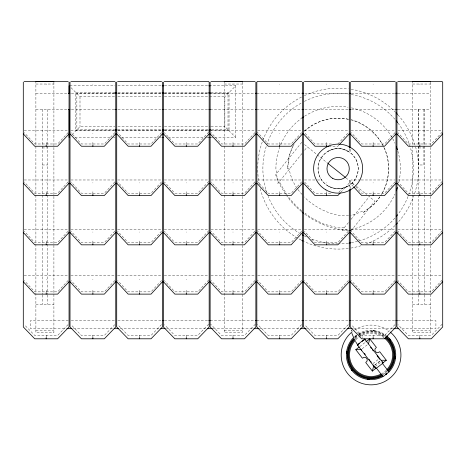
<?xml version="1.0" encoding="UTF-8"?>
<svg xmlns="http://www.w3.org/2000/svg" width="466" height="466" viewBox="0 0 466 466"><rect width="100%" height="100%" fill="white"/><g stroke="black" fill="none" stroke-linecap="round" stroke-linejoin="round"><path stroke-width="0.35" stroke-dasharray="2.33 1.75" d="M372.8 330.994C372.771 329.584 375.497 331.134 373.709 331.343C371.897 331.297 373.668 330.243 374.285 331.145M287.697 168.645L289.415 155.586A50.444 50.444 0 0 1 294.116 144.017M293.446 145.229L289.182 155.522L287.452 168.645L289.106 168.645C290.761 178.338 295.228 187.466 302.154 194.45M374.326 330.802L372.841 330.644M301.729 142.322L275.616 174.785L280.282 185.672L286.642 195.755M301.945 153.553L277.853 183.499L275.901 168.645A62.24 62.24 0 0 1 279.728 147.145M304.618 150.227L307.344 146.842M348.364 222.649L342.166 230.355L348.481 229.522M351.02 219.34L369.27 196.652M351.067 230.786L374.885 201.172L368.711 196.203M349.29 182.957L345.749 187.035M68.1 132.635L57.615 143.982L34.74 143.982L24.255 132.635M68.1 181.932L57.615 193.274L34.74 193.274L24.255 181.932M114.805 132.635L104.32 143.982L81.445 143.982L70.96 132.635M68.1 231.223L57.615 242.565L34.74 242.565L24.255 231.223M114.805 181.932L104.32 193.274L81.445 193.274L70.96 181.932M161.51 132.635L151.025 143.982L128.15 143.982L117.665 132.635M68.1 280.515L57.615 291.856L34.74 291.856L24.255 280.515M114.805 231.223L104.32 242.565L81.445 242.565L70.96 231.223M161.51 181.932L151.025 193.274L128.15 193.274L117.665 181.932M208.692 132.123L197.73 143.982L174.855 143.982L164.37 132.635M114.805 280.515L104.32 291.856L81.445 291.856L70.96 280.515M161.51 231.223L151.025 242.565L128.15 242.565L117.665 231.223M208.692 181.414L197.73 193.274L174.855 193.274L164.37 181.932M254.925 132.635L244.44 143.982L221.56 143.982L211.075 132.635M161.51 280.515L151.025 291.856L128.15 291.856L117.665 280.515M208.692 230.705L197.73 242.565L174.855 242.565L164.37 231.223M254.925 181.932L244.44 193.274L221.56 193.274L211.075 181.932M301.63 132.635L291.145 143.982L268.27 143.982L257.308 132.123M208.692 279.996L197.73 291.856L174.855 291.856L164.37 280.515M254.925 231.223L244.44 242.565L221.56 242.565L211.075 231.223M301.63 181.932L291.145 193.274L268.27 193.274L257.308 181.414M337.85 143.982L348.335 132.635M338.805 145.217L337.85 146.248L329.986 146.248M254.925 280.515L244.44 291.856L221.56 291.856L211.075 280.515M301.63 231.223L291.145 242.565L268.27 242.565L257.308 230.705M338.799 192.242L342.603 188.13M395.04 132.635L384.555 143.982L361.68 143.982L351.195 132.635M340.792 192.359L345.69 187.058M301.63 280.515L291.145 291.856L268.27 291.856L257.308 279.996M348.335 231.223L337.85 242.565L314.975 242.565L304.49 231.223M395.04 181.932L384.555 193.274L361.68 193.274L355.966 187.093M442.222 132.123L431.26 143.982L408.385 143.982L397.9 132.635M348.335 280.515L337.85 291.856L314.975 291.856L304.49 280.515M395.04 231.223L384.555 242.565L361.68 242.565L351.195 231.223M442.222 181.414L431.26 193.274L408.385 193.274L397.9 181.932M395.04 280.515L384.555 291.856L361.68 291.856L351.195 280.515M442.222 230.705L431.26 242.565L408.385 242.565L397.9 231.223M442.222 279.996L431.26 291.856L408.385 291.856L397.9 280.515M68.059 324.662L57.615 335.468L34.74 335.468L24.296 324.662M114.764 324.662L104.32 335.468L81.445 335.468L71.001 324.662M161.469 324.662L151.025 335.468L128.15 335.468L117.706 324.662M208.675 324.15L197.73 335.468L174.855 335.468L164.411 324.662M255.38 324.15L244.44 335.468L221.56 335.468L210.62 324.15M301.589 324.662L291.145 335.468L268.27 335.468L257.325 324.15M348.294 324.662L337.85 335.468L314.975 335.468L304.531 324.662M394.999 324.662L384.555 335.468L361.68 335.468L351.236 324.662M442.205 324.15L431.26 335.468L408.385 335.468L397.941 324.662M71.997 134.651L79.995 126.653L114.939 126.653M214.645 137.528L235.749 137.528L224.874 126.653L224.874 96.678L235.749 85.802L210.282 85.802M383.192 374.705L385.271 373.021M385.79 372.596L387.363 371.32M359.717 346.646L365.309 342.324M362.158 348.766L367.301 344.788M372.917 363.597L378.398 359.362M374.716 365.012L379.86 361.039M374.74 365.21L380.046 361.109M375.165 366.509L381.2 361.849M304.508 131.109C316.169 120.385 333.033 115.865 348.498 119.319M349.29 148.537L349.29 152.108L343.337 149.254A19.747 19.38 0 0 0 328.105 151.258L323.946 154.45L320.754 158.603A20.789 20.399 0 0 0 320.754 178.682C326.229 188.41 340.209 191.823 349.29 185.177M363.358 212.327L373.808 204.312A50.444 50.444 0 0 0 380.378 196.221L373.982 204.487L363.48 212.537L362.659 211.11L354.754 214.377L350.7 215.513M351.166 229.167L354.247 228.759A62.24 62.24 0 0 0 394.935 194.095M344.217 227.804L338.141 227.909L323.328 223.913L310.117 217.173L305.044 213.102M35.888 84.031L53.905 84.031M224.187 84.031L242.204 84.031M412.48 84.031L430.502 84.031M69.848 85.802L114.962 85.802M117.875 85.802L161.527 85.802M164.44 85.802L208.826 85.802M115.038 92.513L75.83 92.513L75.83 130.818L115.038 130.818M117.945 92.513L161.51 92.513M164.416 92.513L207.982 92.513M210.882 92.513L229.039 92.513L229.039 130.818L210.882 130.818M35.888 93.27L68.455 93.27M71.362 93.27L115.003 93.27M117.91 93.27L161.551 93.27M164.463 93.27L208.826 93.27M210.282 93.27L255.38 93.27M256.83 93.27L301.199 93.27M304.834 93.27L348.475 93.27M351.387 93.27L395.028 93.27M397.935 93.27L430.502 93.27M114.648 93.538L76.855 93.538L76.855 129.793L114.648 129.793M117.554 93.538L161.154 93.538M164.061 93.538L208.389 93.538M209.118 93.538L228.014 93.538L228.014 129.793L210.574 129.793M71.036 87.719L79.995 96.678L114.939 96.678M117.851 96.678L161.533 96.678M164.446 96.678L208.855 96.678M209.584 96.678L224.874 96.678M35.888 109.446L68.455 109.446M71.362 109.446L115.003 109.446M117.91 109.446L161.551 109.446M164.463 109.446L208.826 109.446M210.282 109.446L255.38 109.446M256.83 109.446L301.199 109.446M304.834 109.446L348.475 109.446M351.387 109.446L395.028 109.446M397.935 109.446L430.502 109.446M117.851 126.653L161.533 126.653M164.446 126.653L210.312 126.653M211.04 126.653L224.874 126.653M117.554 129.793L161.154 129.793M164.789 129.793L208.389 129.793M24.168 130.69L68.187 130.69M70.873 130.69L114.892 130.69M117.578 130.69L161.597 130.69M164.282 130.69L208.308 130.69M210.987 130.69L255.013 130.69M257.692 130.69L301.718 130.69M304.403 130.69L348.422 130.69M351.108 130.69L395.127 130.69M397.813 130.69L441.832 130.69M117.945 130.818L161.51 130.818M164.416 130.818L207.982 130.818M74.944 137.528L110.593 137.528M113.506 137.528L114.962 137.528M121.51 137.528L157.164 137.528M160.077 137.528L161.527 137.528M168.08 137.528L205.914 137.528M206.642 137.528L208.826 137.528M211.011 137.528L213.917 137.528M331.413 143.982L314.975 143.982L304.49 132.635M42.196 147.955L47.602 147.955M418.503 147.955L423.909 147.955M42.196 164.97L47.602 164.97M24.168 179.981L68.187 179.981M70.873 179.981L114.892 179.981M117.578 179.981L161.597 179.981M164.282 179.981L208.308 179.981M210.987 179.981L255.013 179.981M257.692 179.981L301.718 179.981M304.403 179.981L316.688 179.981M317.416 179.981L321.75 179.981M360.486 179.981L351.108 179.981L350.24 180.691L350.24 188.782M361.208 179.981L395.127 179.981M397.813 179.981L441.832 179.981M330.703 193.274L314.975 193.274L304.49 181.932M24.168 229.272L68.187 229.272M70.873 229.272L114.892 229.272M117.578 229.272L161.597 229.272M164.282 229.272L208.308 229.272M210.987 229.272L255.013 229.272M257.692 229.272L301.718 229.272M304.403 229.272L348.422 229.272M351.108 229.272L395.127 229.272M397.813 229.272L441.832 229.272M24.168 275.808L68.187 275.808M70.873 275.808L114.892 275.808M117.578 275.808L161.597 275.808M164.282 275.808L208.308 275.808M210.987 275.808L255.013 275.808M257.692 275.808L301.718 275.808M304.403 275.808L348.422 275.808M351.108 275.808L395.127 275.808M397.813 275.808L441.832 275.808M35.888 304.397L53.905 304.397M412.48 304.397L430.502 304.397M68.333 320.579L30.482 320.579L30.482 328.664L66.149 328.664M71.24 320.579L114.916 320.579M117.828 320.579L161.498 320.579M164.411 320.579L208.809 320.579M210.265 320.579L255.391 320.579M256.848 320.579L301.98 320.579M304.892 320.579L348.562 320.579M351.475 320.579L395.145 320.579M398.057 320.579L435.908 320.579L435.908 328.664L400.242 328.664M73.424 328.664L112.731 328.664M120.012 328.664L159.314 328.664M166.595 328.664L205.896 328.664M213.178 328.664L252.485 328.664M259.76 328.664L299.067 328.664M306.343 328.664L345.65 328.664M353.659 328.664L392.96 328.664M35.888 330.272L53.905 330.272M224.187 330.272L242.204 330.272M412.48 330.272L430.502 330.272M348.585 215.443L338.141 215.234C326.526 212.956 316.053 207.306 307.042 199.739L304.444 196.932M348.382 230.623C332.508 229.47 317.101 223.447 304.368 213.946M351.259 119.686C368.42 124.591 382.19 138.361 387.1 155.522C390.199 169.088 388.481 183.919 380.763 195.644A50.444 50.444 0 0 0 351.195 119.919M356.28 335.572C351.76 339.172 360.131 334.099 355.121 336.516M356.502 335.846L355.337 336.784M301.653 210.615C296.201 206.741 291.961 201.219 287.714 196.145M358.872 333.982L362.88 337.454M356.874 332.386L357.876 333.167M304.537 144.582L327.447 163.013M345.923 177.878L356.018 185.992M356.379 186.284L366.66 194.555M301.618 211.704L296.76 207.539L290.487 200.858L286.951 196.169M352.162 182.975L354.061 185.031M353.374 186.557L350.933 183.913L352.337 182.841L355.523 178.682A20.789 20.399 0 0 0 355.523 158.603L352.337 154.45L350.24 152.842L350.24 148.555M287.376 195.539L280.579 184.064L279.816 181.064M430.502 82.162L430.502 146.574M430.502 147.303L430.502 245.18M430.502 245.489L430.502 332.759L412.48 332.759L412.48 82.162M424.194 109.446L424.194 294.215M424.194 294.943L424.194 304.397M423.909 109.446L423.909 164.97L418.503 164.97L418.503 109.446M419.825 84.078L419.825 84.375M419.825 133.369L419.825 133.666M419.825 142.421L419.825 144.332M419.825 182.66L419.825 182.957M419.825 191.712L419.825 194.264M419.825 231.957L419.825 232.249M419.825 241.004L419.825 242.92M419.825 279.21L419.825 279.641M419.825 290.295L419.825 292.211M419.825 335.13L419.825 337.57M418.788 109.446L418.788 294.215M418.788 294.943L418.788 304.397M373.12 84.078L373.12 84.375M373.12 133.369L373.12 133.666M373.12 142.421L373.12 144.332M373.12 182.66L373.12 182.957M373.12 191.712L373.12 194.264M373.12 231.957L373.12 232.249M373.12 241.004L373.12 242.92M373.12 279.21L373.12 279.641M373.12 290.295L373.12 292.211M373.12 335.13L373.12 337.57M349.29 180.691L349.29 189.54M326.41 84.078L326.41 84.375M326.41 133.369L326.41 133.666M326.41 142.421L326.41 144.332M326.41 182.66L326.41 182.957M326.41 191.712L326.41 194.264M326.41 231.957L326.41 232.249M326.41 241.004L326.41 242.92M326.41 279.21L326.41 279.641M326.41 290.295L326.41 292.211M326.41 335.13L326.41 337.57M279.705 84.078L279.705 84.375M279.705 133.369L279.705 133.666M279.705 142.421L279.705 144.332M279.705 182.66L279.705 182.957M279.705 191.712L279.705 194.264M279.705 231.957L279.705 232.249M279.705 241.004L279.705 242.92M279.705 279.21L279.705 279.641M279.705 290.295L279.705 292.211M279.705 335.13L279.705 337.57M242.204 82.162L242.204 332.759L224.187 332.759L224.187 82.162M235.749 85.802L235.749 137.528M233 84.078L233 84.375M233 133.369L233 133.666M233 142.421L233 144.332M233 182.66L233 182.957M233 191.712L233 194.264M233 231.957L233 232.249M233 241.004L233 242.92M233 279.21L233 279.641M233 290.295L233 292.211M233 335.13L233 337.57M186.295 84.078L186.295 84.375M186.295 133.369L186.295 133.666M186.295 142.421L186.295 144.332M186.295 182.66L186.295 182.957M186.295 191.712L186.295 194.264M186.295 231.957L186.295 232.249M186.295 241.004L186.295 242.92M186.295 279.21L186.295 279.641M186.295 290.295L186.295 292.211M186.295 335.13L186.295 337.57M139.59 84.078L139.59 84.375M139.59 133.369L139.59 133.666M139.59 142.421L139.59 144.332M139.59 182.66L139.59 182.957M139.59 191.712L139.59 194.264M139.59 231.957L139.59 232.249M139.59 241.004L139.59 242.92M139.59 279.21L139.59 279.641M139.59 290.295L139.59 292.211M139.59 335.13L139.59 337.57M92.88 84.078L92.88 84.375M92.88 133.369L92.88 133.666M92.88 142.421L92.88 144.332M92.88 182.66L92.88 182.957M92.88 191.712L92.88 194.264M92.88 231.957L92.88 232.249M92.88 241.004L92.88 242.92M92.88 279.21L92.88 279.641M92.88 290.295L92.88 292.211M92.88 335.13L92.88 337.57M79.995 96.678L79.995 126.653M53.905 82.162L53.905 332.759L35.888 332.759L35.888 82.162M47.602 109.446L47.602 294.215M47.602 294.943L47.602 304.397M46.175 84.078L46.175 84.375M46.175 133.369L46.175 133.666M46.175 142.421L46.175 144.332M46.175 182.66L46.175 182.957M46.175 191.712L46.175 194.264M46.175 231.957L46.175 232.249M46.175 241.004L46.175 242.92M46.175 279.21L46.175 279.641M46.175 290.295L46.175 292.211M46.175 335.13L46.175 337.57M42.196 109.446L42.196 294.215M42.196 294.943L42.196 304.397M348.178 186.033A19.764 19.391 0 0 1 328.099 186.033A20.073 20.073 0 0 1 328.099 151.258A19.764 19.391 0 0 1 348.178 151.258M386.733 370.994A22.415 22.415 0 0 1 382.621 374.175M355.389 338.945A22.415 22.415 0 0 1 358.406 336.469M358.948 336.108A22.415 22.415 0 0 1 384.642 337.139M354.521 330.091A29.876 29.876 0 0 1 389.168 331.204M386.355 370.155A21.553 21.553 0 0 1 381.904 373.592M355.774 339.784A21.553 21.553 0 0 1 384.124 337.827M354.585 337.454A24.046 24.046 0 0 1 356.74 335.654M358.471 334.483A24.046 24.046 0 0 1 386.011 336.137M354.708 338.561A23.166 23.166 0 0 1 357.812 335.963M358.937 335.229A23.166 23.166 0 0 1 384.928 336.411M354.684 336.51A24.675 24.675 0 0 1 356.368 335.147M358.144 333.947A24.675 24.675 0 0 1 386.401 335.642M354.76 337.64A23.795 23.795 0 0 1 357.451 335.45M359.199 334.343A23.795 23.795 0 0 1 385.306 335.91M397.993 114.916A80.432 80.432 0 0 1 397.993 222.375M395.011 225.515A80.432 80.432 0 0 1 365.862 244.149M361.034 245.745A80.432 80.432 0 0 1 351.166 248.017M348.277 248.436A80.432 80.432 0 0 1 304.35 241.633M301.088 240.031A80.432 80.432 0 0 1 260.086 188.066M259.294 184.536A80.432 80.432 0 0 1 301.729 96.922M304.35 95.652A80.432 80.432 0 0 1 348.277 88.849M351.166 89.274A80.432 80.432 0 0 1 395.011 111.77M398.069 123.117A75.259 75.259 0 0 1 398.069 214.168M394.83 218.14A75.259 75.259 0 0 1 359.705 240.747M357.62 241.336A75.259 75.259 0 0 1 351.224 242.757M348.323 243.211A75.259 75.259 0 0 1 338.864 243.899M338.141 243.904A75.259 75.259 0 0 1 310.356 238.586M306.319 236.845A75.259 75.259 0 0 1 304.345 235.889M300.512 233.821A75.259 75.259 0 0 1 268.195 196.425M266.925 192.988A75.259 75.259 0 0 1 266.465 145.683M266.692 144.99A75.259 75.259 0 0 1 301.77 102.759M304.345 101.402A75.259 75.259 0 0 1 348.323 94.08M351.224 94.528A75.259 75.259 0 0 1 394.83 119.145M328.099 186.027A20.073 20.073 0 0 0 358.214 168.645A20.073 20.073 0 0 0 328.099 151.258M397.877 151.182A62.24 62.24 0 0 1 398.605 183.388M280.777 144.495A62.24 62.24 0 0 1 301.106 118.62M304.613 116.203A62.24 62.24 0 0 1 348.026 107.192M351.51 107.856A62.24 62.24 0 0 1 392.04 137.522M392.727 138.746A62.24 62.24 0 0 1 394.935 143.19M304.479 131.074A50.444 50.444 0 0 1 348.504 119.279"/><path stroke-width="0.7" d="M346.931 352.267C346.78 354.789 348.05 351.014 346.978 352.092M351.364 330.912L351.877 329.998M395.191 357.672C394.539 359.42 394.638 355.692 395.226 357.102M368.449 343.902L369.788 338.864L376.4 347.426C372.59 349.698 376.551 354.818 379.708 351.702L386.326 360.265L382.405 363.288M359.158 347.083L355.803 349.675L362.414 358.232C365.577 355.121 369.532 360.241 365.723 362.513L372.34 371.07L373.68 366.031M385.994 373.953C385.679 375.439 388.143 372.317 386.116 373.819M69.055 133.876L57.615 146.248L34.74 146.248L23.3 133.876M69.055 183.167L57.615 195.539L34.74 195.539L23.3 183.167M115.76 133.876L104.32 146.248L81.445 146.248L70.005 133.876M69.055 232.458L57.615 244.831L34.74 244.831L23.3 232.458M115.76 183.167L104.32 195.539L81.445 195.539L70.005 183.167M162.465 133.876L151.025 146.248L128.15 146.248L116.71 133.876M69.055 281.749L57.615 294.122L34.74 294.122L23.3 281.749M115.76 232.458L104.32 244.831L81.445 244.831L70.005 232.458M162.465 183.167L151.025 195.539L128.15 195.539L116.71 183.167M209.17 133.876L197.73 146.248L174.855 146.248L163.42 133.876M115.76 281.749L104.32 294.122L81.445 294.122L70.005 281.749M162.465 232.458L151.025 244.831L128.15 244.831L116.71 232.458M209.17 183.167L197.73 195.539L174.855 195.539L163.42 183.167M255.875 133.876L244.44 146.248L221.56 146.248L210.125 133.876M162.465 281.749L151.025 294.122L128.15 294.122L116.71 281.749M209.17 232.458L197.73 244.831L174.855 244.831L163.42 232.458M255.875 183.167L244.44 195.539L221.56 195.539L210.125 183.167M302.58 133.876L291.145 146.248L268.27 146.248L256.83 133.876M209.17 281.749L197.73 294.122L174.855 294.122L163.42 281.749M255.875 232.458L244.44 244.831L221.56 244.831L210.125 232.458M302.58 183.167L291.145 195.539L268.27 195.539L256.83 183.167M339.277 144.699L349.29 133.876M255.875 281.749L244.44 294.122L221.56 294.122L210.125 281.749M302.58 232.458L291.145 244.831L268.27 244.831L256.83 232.458M340.302 192.889L337.85 195.539L314.975 195.539L303.535 183.167M395.995 133.876L384.555 146.248L361.68 146.248L350.24 133.876M302.58 281.749L291.145 294.122L268.27 294.122L256.83 281.749M349.29 232.458L337.85 244.831L314.975 244.831L303.535 232.458M395.995 183.167L384.555 195.539L361.68 195.539L353.863 187.087M442.7 133.876L431.26 146.248L408.385 146.248L396.945 133.876M349.29 281.749L337.85 294.122L314.975 294.122L303.535 281.749M395.995 232.458L384.555 244.831L361.68 244.831L350.24 232.458M442.7 183.167L431.26 195.539L408.385 195.539L396.945 183.167M395.995 281.749L384.555 294.122L361.68 294.122L350.24 281.749M442.7 232.458L431.26 244.831L408.385 244.831L396.945 232.458M442.7 281.749L431.26 294.122L408.385 294.122L396.945 281.749M386.209 374.181L383.978 375.992A24.675 24.675 0 0 1 353.146 338.007M386.763 373.732L388.982 371.932A24.675 24.675 0 0 0 386.961 336.097M358.133 344.496L359.408 343.506M362.065 341.456L363.631 340.244M364.185 339.813L364.534 339.545M357.783 345.463L358.133 345.195M364.861 339.988L365.21 339.72M365.868 341.893L369.788 338.864M361.47 350.234L361.698 349.809M373.138 365.332L373.487 365.059M374.938 367.662L375.287 367.389M382.37 361.919L382.108 362.309M375.258 368.076L375.608 367.808M382.341 362.606L382.691 362.332M372.34 371.07L376.254 368.047M386.215 373.942L385.627 374.093M355.803 349.675L361.016 349.646M381.106 360.288L386.326 360.265M24.168 81.399L68.187 81.399M70.873 81.399L114.892 81.399M117.578 81.399L161.597 81.399M164.282 81.399L208.308 81.399L209.17 82.109L209.17 326.963L197.73 338.794L174.855 338.794L163.42 326.963L163.42 82.109M210.987 81.399L255.013 81.399M301.718 81.399L257.692 81.399L256.83 82.109L256.83 326.963L268.27 338.794L291.145 338.794L302.58 326.963L302.58 82.109M304.403 81.399L348.422 81.399M351.108 81.399L395.127 81.399M397.813 81.399L441.832 81.399L442.7 82.109L442.7 326.963L431.26 338.794L408.385 338.794L396.945 326.963L396.945 82.109M35.888 81.538L53.905 81.538M224.187 81.538L242.204 81.538M412.48 81.538L430.502 81.538M162.255 85.802L163.712 85.802M208.826 85.802L210.282 85.802M115.038 92.513L116.494 92.513M162.238 92.513L163.688 92.513M208.704 92.513L210.16 92.513M68.455 93.27L69.906 93.27M115.003 93.27L116.459 93.27M162.279 93.27L163.735 93.27M208.826 93.27L210.282 93.27M255.38 93.27L256.83 93.27M301.927 93.27L303.383 93.27M349.203 93.27L350.659 93.27M395.75 93.27L397.207 93.27M68.455 109.446L69.906 109.446M115.003 109.446L116.459 109.446M162.279 109.446L163.735 109.446M208.826 109.446L210.282 109.446M255.38 109.446L256.83 109.446M301.927 109.446L303.383 109.446M349.203 109.446L350.659 109.446M395.75 109.446L397.207 109.446M115.37 129.793L116.826 129.793M162.611 129.793L164.061 129.793M209.118 129.793L210.574 129.793M115.038 130.818L116.494 130.818M162.238 130.818L163.688 130.818M208.704 130.818L210.16 130.818M162.255 137.528L163.712 137.528M208.826 137.528L210.282 137.528M329.27 146.248L314.975 146.248L303.535 133.876M162.226 320.579L163.683 320.579M208.809 320.579L210.265 320.579M255.391 320.579L256.848 320.579M301.98 320.579L303.436 320.579M349.29 320.579L350.747 320.579M395.873 320.579L397.329 320.579M66.877 328.664L71.968 328.664M114.187 328.664L118.556 328.664M160.77 328.664L165.139 328.664M207.353 328.664L212.449 328.664M253.941 328.664L259.032 328.664M300.523 328.664L305.614 328.664M347.106 328.664L352.203 328.664M393.688 328.664L398.785 328.664M349.051 230.664L350.397 230.746M327.796 163.292L345.388 177.441M302.108 212.123L303.716 213.504M370.54 347.339L371.414 348.469M372.439 349.791L373.301 350.91M377.099 355.82L379.784 359.298M382.475 363.503L388.976 371.915M376.441 368.163L382.947 376.575M364.412 353.321L365.274 354.44M369.055 359.327L369.928 360.457M370.458 361.15L371.326 362.263M374.268 366.072L374.565 366.462M357.661 344.857L355.506 341.485M353.776 337.92L351.871 333.26M419.825 144.973L419.825 146.248M419.825 194.264L419.825 195.539M419.825 243.555L419.825 244.831M419.825 292.846L419.825 294.122M419.825 337.57L419.825 338.794M395.995 82.109L395.995 326.963L384.555 338.794L361.68 338.794L350.24 326.963L350.24 189.511M373.12 144.973L373.12 146.248M373.12 194.264L373.12 195.539M373.12 243.555L373.12 244.831M373.12 292.846L373.12 294.122M373.12 337.57L373.12 338.794M350.24 82.109L350.24 147.868M349.29 82.109L349.29 147.827M349.29 189.534L349.29 326.963L337.85 338.794L314.975 338.794L303.535 326.963L303.535 82.109M326.41 144.973L326.41 146.248M326.41 194.264L326.41 195.539M326.41 243.555L326.41 244.831M326.41 292.846L326.41 294.122M326.41 337.57L326.41 338.794M279.705 144.973L279.705 146.248M279.705 194.264L279.705 195.539M279.705 243.555L279.705 244.831M279.705 292.846L279.705 294.122M279.705 337.57L279.705 338.794M255.875 82.109L255.875 326.963L244.44 338.794L221.56 338.794L210.125 326.963L210.125 82.109M233 144.973L233 146.248M233 194.264L233 195.539M233 243.555L233 244.831M233 292.846L233 294.122M233 337.57L233 338.794M186.295 144.973L186.295 146.248M186.295 194.264L186.295 195.539M186.295 243.555L186.295 244.831M186.295 292.846L186.295 294.122M186.295 337.57L186.295 338.794M162.465 82.109L162.465 326.963L151.025 338.794L128.15 338.794L116.71 326.963L116.71 82.109M139.59 144.973L139.59 146.248M139.59 194.264L139.59 195.539M139.59 243.555L139.59 244.831M139.59 292.846L139.59 294.122M139.59 337.57L139.59 338.794M115.76 82.109L115.76 326.963L104.32 338.794L81.445 338.794L70.005 326.963L70.005 82.109M92.88 144.973L92.88 146.248M92.88 194.264L92.88 195.539M92.88 243.555L92.88 244.831M92.88 292.846L92.88 294.122M92.88 337.57L92.88 338.794M69.119 85.802L69.119 93.707M69.119 109.51L69.119 137.528M69.055 82.109L69.055 326.963L57.615 338.794L34.74 338.794L23.3 326.963L23.3 82.109M46.175 144.973L46.175 146.248M46.175 194.264L46.175 195.539M46.175 243.555L46.175 244.831M46.175 292.846L46.175 294.122M46.175 337.57L46.175 338.794M390.269 332.089A29.876 29.876 0 0 1 392.675 375.59A29.876 29.876 0 0 1 349.104 375.229A29.876 29.876 0 0 1 352.238 331.769M385.155 337.541A22.415 22.415 0 0 1 387.194 370.528M382.05 374.501A22.415 22.415 0 0 1 354.929 339.411M384.671 338.258A21.553 21.553 0 0 1 386.844 369.643M381.281 373.942A21.553 21.553 0 0 1 355.278 340.297M385.464 336.825A23.166 23.166 0 0 1 387.887 370.895M382.615 375.048A23.166 23.166 0 0 1 354.242 339.044M386.396 336.772A23.795 23.795 0 0 1 388.341 371.326M382.93 375.59A23.795 23.795 0 0 1 353.781 338.613M397.504 222.911A80.432 80.432 0 0 1 396.024 224.49M303.034 241.009A80.432 80.432 0 0 1 301.729 240.363M396.024 112.795A80.432 80.432 0 0 1 397.504 114.374M397.62 214.75A75.259 75.259 0 0 1 396.246 216.469M350.502 242.879A75.259 75.259 0 0 1 349.051 243.106M303.692 235.557A75.259 75.259 0 0 1 302.405 234.876M396.246 120.816A75.259 75.259 0 0 1 397.62 122.541M397.469 187.454A62.24 62.24 0 0 1 396.298 190.804M301.677 118.201A62.24 62.24 0 0 1 303.43 116.983M396.298 146.481A62.24 62.24 0 0 1 397.469 149.831M351.632 369.812C352.214 371.868 353.275 370.08 351.632 369.812M351.9 369.596C352.488 371.647 353.543 369.864 351.9 369.596M389.209 339.306C389.797 341.362 390.852 339.574 389.209 339.306M389.483 339.085C390.065 341.141 391.125 339.359 389.483 339.085M346.558 352.424C346.873 354.772 347.345 350.187 346.558 352.424M395.046 357.463C395.36 359.81 395.838 355.226 395.046 357.463M367.866 378.724C368.99 379.953 369.911 378.095 367.866 378.724M367.831 379.074C368.955 380.303 369.876 378.439 367.831 379.074M364.727 339.091L357.294 344.834L375.747 368.705L383.174 362.962L364.727 339.097M332.567 178.292A11.137 11.137 0 0 0 349.279 168.645A11.137 11.137 0 0 0 332.567 158.993A11.137 11.137 0 0 0 332.567 178.292M325.885 189.872A24.512 24.512 0 0 0 362.653 168.645A24.512 24.512 0 0 0 325.885 147.413A24.512 24.512 0 0 0 325.885 189.872"/></g></svg>
